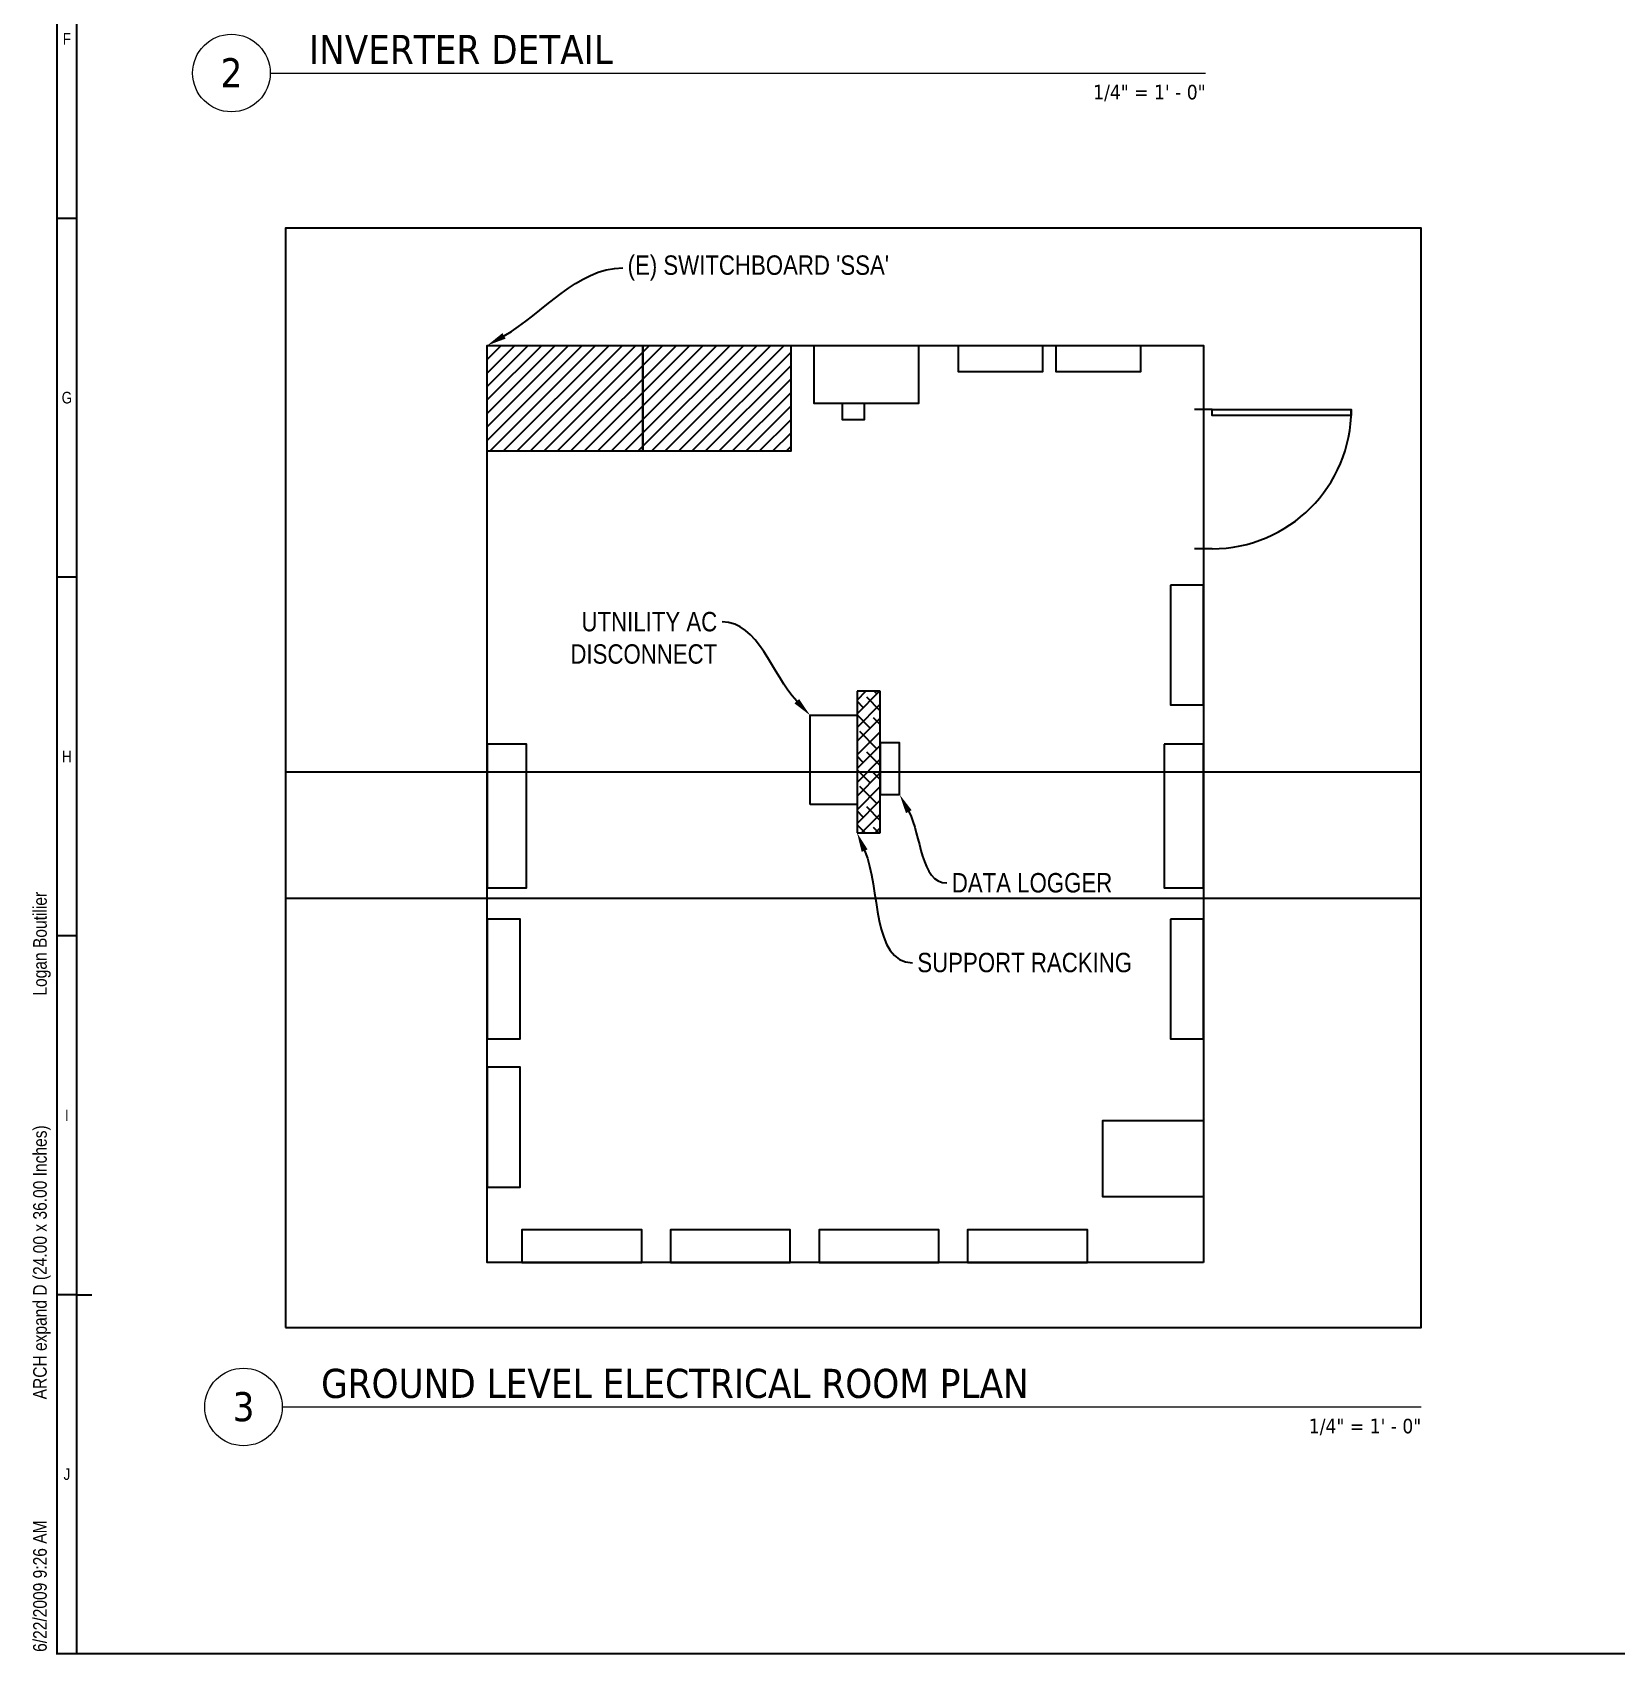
# Model space of a CAD drawing. Extents: x 1.3 to 36.8, y 1.2 to 24.4.
# Drawn here: x 1.36 to 11.57, y 1.16 to 11.61 of the extents above; entities that cross this region are included whole.
import ezdxf
from ezdxf import colors
from ezdxf.entities.mleader import LeaderData, LeaderLine
from ezdxf.enums import TextEntityAlignment as Align
from ezdxf.math import Vec2, Vec3

# ---------------------------------------------------------------- set-up
doc = ezdxf.new("R2010")
doc.units = 0
doc.header["$LTSCALE"] = 96
doc.header["$MEASUREMENT"] = 0
for name, pattern in [('CENTER', [2, 1.25, -0.25, 0.25, -0.25]), ('DASHED', [0.75, 0.5, -0.25]), ('DOT', [0.25, 0, -0.25]), ('PHANTOM2', [1.25, 0.625, -0.125, 0.125, -0.125, 0.125, -0.125])]:
    doc.linetypes.add(name, pattern=pattern)
for name, color, linetype in [('A-GRID', 8, 'CENTER'), ('AN - Text', 7, 'Continuous'), ('BORDER', 7, 'Continuous'), ('E - Equipment New', 7, 'Continuous'), ('OBJECT1', 1, 'Continuous')]:
    doc.layers.add(name, color=color, linetype=linetype)
doc.layers.add('Annotations', color=250, linetype='Continuous', lineweight=9)
doc.layers.add('NO PLOT - GRID', color=255, linetype='DOT', plot=False)
doc.layers.add('Non Printing', color=253, linetype='Continuous', plot=False)
doc.styles.add('Borrego 16TH', font='ARIALN.TTF', dxfattribs={"height": 0.0875})
doc.styles.add('Borrego 8th NO-ANNO', font='ARIALN.TTF')
doc.styles.add('Tahoma', font='TAHOMA.TTF')

# ---------------------------------------------------------------- blocks, each defined once
blk = doc.blocks.new('*U93')
for p, q in [((0, 0), (0, -5)), ((40, 0), (40, -5))]:
    blk.add_line(p, q)
blk.add_lwpolyline([(0, 0), (0, 40), (1.75, 40), (1.75, 0)], close=True)
blk.add_arc((0, 0), 40, 0, 90)
blk = doc.blocks.new('*U95')
blk.add_line((0.842, -0.513), (6.872, -0.513))
blk.add_circle((0.592, -0.513), 0.25)
at = {"style": 'Tahoma', "flags": 8}
blk.add_attdef('VIEWNAME', text='', height=0.188, dxfattribs=at).set_placement((1.092, -0.511), align=Align.BOTTOM_LEFT)
blk.add_attdef('#', text='', height=0.188, dxfattribs=at).set_placement((0.592, -0.511), align=Align.MIDDLE_CENTER)
blk.add_attdef('VPSCALE', text='', height=0.0938, dxfattribs=at).set_placement((6.872, -0.589), align=Align.TOP_RIGHT)
blk = doc.blocks.new('Border 24 x 36')
at = {"layer": 'BORDER'}
for p, q in [((0.5, 23.5), (0.5, 0.375)), ((0.5, 9.625), (0.375, 9.625)), ((0.5, 7.312), (0.375, 7.312)), ((0.5, 5), (0.375, 5)), ((0.5, 2.688), (0.375, 2.688))]:
    blk.add_line(p, q, dxfattribs=at)
at = {"layer": 'BORDER', "const_width": 0.0125}
blk.add_lwpolyline([(0.375, 0.375), (35.625, 0.375), (35.625, 23.625), (0.375, 23.625)], close=True, dxfattribs=at)
at = {"layer": 'BORDER', "char_height": 0.075, "width": 0.18967, "attachment_point": 5, "style": 'Borrego 16TH'}
for s, insert in [('F', (0.438, 10.781)), ('G', (0.438, 8.469)), ('H', (0.438, 6.156)), ('I', (0.438, 3.844)), ('J', (0.438, 1.531))]:
    blk.add_mtext(s, dxfattribs=dict(at, insert=insert))
blk = doc.blocks.new('*U101')
blk.add_line((0.842, -0.513), (8.184, -0.513))
blk.add_circle((0.592, -0.513), 0.25)
at = {"style": 'Tahoma', "flags": 8}
blk.add_attdef('VIEWNAME', text='', height=0.188, dxfattribs=at).set_placement((1.092, -0.511), align=Align.BOTTOM_LEFT)
blk.add_attdef('#', text='', height=0.188, dxfattribs=at).set_placement((0.592, -0.511), align=Align.MIDDLE_CENTER)
blk.add_attdef('VPSCALE', text='', height=0.0938, dxfattribs=at).set_placement((8.184, -0.589), align=Align.TOP_RIGHT)

msp = doc.modelspace()

# ---------------------------------------------------------------- hatches: boundary and pattern name
at = {"ltscale": 0.5}
h = msp.add_hatch(dxfattribs=at)
h.set_pattern_fill('ANSI38', color=256, scale=24, style=0)
h.set_pattern_definition([(45, (-7978.773625, -2955.473973), (-0.0441941737, 0.0441941737), []), (135, (-7978.773625, -2955.473973), (-0.13258252106, 0.0441941737), [0.1562499995, -0.0937499997])])
h.paths.add_polyline_path([(6.6756, 6.45186), (6.82517, 6.45186), (6.82517, 7.36496), (6.6756, 7.36496)])
at = {"layer": 'E - Equipment New'}
h = msp.add_hatch(dxfattribs=at)
h.set_pattern_fill('ANSI31', color=256, scale=23.573776, angle=180, style=0)
h.set_pattern_definition([(225, (336678.06248, 63714.47246), (0.043409315238, -0.043409315238), [])])
h.paths.add_polyline_path([(5.29425, 9.5927), (6.24825, 9.5927), (6.24825, 8.91088), (5.29425, 8.91088)])
h.paths.add_polyline_path([(4.29177, 9.5927), (5.29425, 9.5927), (5.29425, 8.91088), (4.29177, 8.91088)])

# ---------------------------------------------------------------- linework, layer by layer
at = {"linetype": 'PHANTOM2'}
msp.add_lwpolyline([(6.6756, 6.45186), (6.82517, 6.45186), (6.82517, 7.36496), (6.6756, 7.36496)], close=True, dxfattribs=at)
msp.add_lwpolyline([(6.82517, 6.69849), (6.95017, 6.69849), (6.95017, 7.03182), (6.82517, 7.03182)], close=True)
at = {"layer": 'A-GRID'}
for p, q in [((10.31238, 6.84267), (2.99161, 6.84267)), ((2.99161, 6.03017), (10.31238, 6.03017))]:
    msp.add_line(p, q, dxfattribs=at)
at = {"layer": 'E - Equipment New'}
for points in [[(8.90812, 3.68203), (4.29177, 3.68203), (4.29177, 9.5927), (8.90812, 9.5927)], [(4.29177, 9.5927), (5.29425, 9.5927), (5.29425, 8.91088), (4.29177, 8.91088)], [(5.29425, 9.5927), (6.24825, 9.5927), (6.24825, 8.91088), (5.29425, 8.91088)], [(6.39986, 9.5927), (7.07231, 9.5927), (7.07231, 9.21805), (6.39986, 9.21805)], [(7.32911, 9.5927), (7.87161, 9.5927), (7.87161, 9.42319), (7.32911, 9.42319)], [(7.9603, 9.5927), (8.5028, 9.5927), (8.5028, 9.42319), (7.9603, 9.42319)], [(6.72371, 9.21805), (6.57983, 9.21805), (6.57983, 9.11656), (6.72371, 9.11656)], [(8.69678, 8.04769), (8.69678, 7.27572), (8.90812, 7.27572), (8.90812, 8.04769)], [(4.29177, 7.0238), (4.29177, 6.09744), (4.54538, 6.09744), (4.54538, 7.0238)], [(8.65451, 7.0238), (8.65451, 6.09744), (8.90812, 6.09744), (8.90812, 7.0238)], [(4.29177, 5.89555), (4.29177, 5.12357), (4.50311, 5.12357), (4.50311, 5.89555)], [(8.69678, 5.89555), (8.69678, 5.12357), (8.90812, 5.12357), (8.90812, 5.89555)], [(4.29177, 4.94111), (4.29177, 4.16914), (4.50311, 4.16914), (4.50311, 4.94111)], [(8.90812, 4.10688), (8.2594, 4.10688), (8.2594, 4.59705), (8.90812, 4.59705)], [(4.51557, 3.68203), (5.28754, 3.68203), (5.28754, 3.89338), (4.51557, 3.89338)], [(5.47319, 3.68203), (6.24516, 3.68203), (6.24516, 3.89338), (5.47319, 3.89338)], [(6.4308, 3.68203), (7.20277, 3.68203), (7.20277, 3.89338), (6.4308, 3.89338)], [(7.38842, 3.68203), (8.16039, 3.68203), (8.16039, 3.89338), (7.38842, 3.89338)]]:
    msp.add_lwpolyline(points, close=True, dxfattribs=at)
at = {"layer": 'NO PLOT - GRID'}
for p, q in [((8.36892, 24.28712), (8.36892, 1.26212)), ((1.64392, 3.47462), (35.16892, 3.47462))]:
    msp.add_line(p, q, dxfattribs=at)
at = {"layer": 'Non Printing', "linetype": 'Continuous'}
msp.add_lwpolyline([(2.99161, 3.26451), (10.31238, 3.26451), (10.31238, 10.34937), (2.99161, 10.34937)], close=True, dxfattribs=at)
at = {"layer": 'OBJECT1', "color": 1}
msp.add_lwpolyline([(6.3729, 6.63364), (6.3729, 7.20921), (6.6756, 7.20921), (6.6756, 6.63364)], close=True, dxfattribs=at)

# ---------------------------------------------------------------- block references
msp.add_blockref('Border 24 x 36', (1.14392, 0.78712))
at = {"layer": 'Annotations', "linetype": 'DASHED'}
ref = msp.add_blockref('*U95', (2.05077, 11.86156), dxfattribs=at)
ref.add_attrib('VPSCALE', '1/4" = 1\' - 0"', dxfattribs={"layer": '0', "height": 0.0938, "style": 'Tahoma'}).set_placement((8.92253, 11.27256), align=Align.TOP_RIGHT)
ref.add_attrib('VIEWNAME', 'INVERTER DETAIL', dxfattribs={"layer": '0', "height": 0.1875, "style": 'Tahoma'}).set_placement((3.14297, 11.35066), align=Align.BOTTOM_LEFT)
ref.add_attrib('#', '2', dxfattribs={"layer": '0', "height": 0.1875, "style": 'Tahoma'}).set_placement((2.64297, 11.35066), align=Align.MIDDLE_CENTER)
ref = msp.add_blockref('*U101', (2.12853, 3.26451), dxfattribs=at)
ref.add_attrib('VPSCALE', '1/4" = 1\' - 0"', dxfattribs={"layer": '0', "height": 0.0938, "style": 'Tahoma'}).set_placement((10.31238, 2.67551), align=Align.TOP_RIGHT)
ref.add_attrib('VIEWNAME', 'GROUND LEVEL ELECTRICAL ROOM PLAN', dxfattribs={"layer": '0', "height": 0.1875, "style": 'Tahoma'}).set_placement((3.22073, 2.75361), align=Align.BOTTOM_LEFT)
ref.add_attrib('#', '3', dxfattribs={"layer": '0', "height": 0.1875, "style": 'Tahoma'}).set_placement((2.72073, 2.75361), align=Align.MIDDLE_CENTER)
at = {"layer": 'E - Equipment New', "xscale": 0.02244088330210303, "yscale": 0.02244088330210303, "zscale": 0.0224408833021017, "rotation": 270}
msp.add_blockref('*U93', (8.96422, 9.18043), dxfattribs=at)

# ---------------------------------------------------------------- texts
at = {"insert": (1.36462, 1.17307), "char_height": 0.0875, "width": 6.1537487, "attachment_point": 1, "rotation": 90, "style": 'Borrego 16TH'}
msp.add_mtext('6/22/2009 9:26 AM                            ARCH expand D (24.00 x 36.00 Inches)                              Logan Boutilier', dxfattribs=at)

# ---------------------------------------------------------------- leaders
at = {"layer": 'AN - Text'}
ml = msp.add_multileader_mtext('Standard', dxfattribs=at)
ml.set_content("(E) SWITCHBOARD 'SSA'", color=256, style='Borrego 8th NO-ANNO')
ml.set_leader_properties()
ml.build(insert=Vec2(0, 0))
ml.multileader.update_dxf_attribs({"leader_type": 2, "dogleg_length": 0.36, "arrow_head_size": 0.125})
ctx = ml.context
ctx.base_point, ctx.char_height, ctx.arrow_head_size, ctx.landing_gap_size, ctx.plane_origin = Vec3(5.16548, 10.09227), 0.125, 0.125, 0.03125, Vec3(4.29177, 9.5927)
notes = []
notes.append((ctx, [(0, (1, 1, 0), (4.80548, 10.09227), (1, 0), 0.36, [(0, [(4.29177, 9.5927)], 0, [])])]))
ctx.mtext.insert, ctx.mtext.flow_direction = Vec3(5.19673, 10.17315), 5
ml = msp.add_multileader_mtext('Standard', dxfattribs=at)
ml.set_content('UTNILITY AC\\PDISCONNECT', color=256, style='Borrego 8th NO-ANNO')
ml.set_leader_properties()
ml.build(insert=Vec2(0, 0))
ml.multileader.update_dxf_attribs({"leader_type": 2, "dogleg_length": 0.36, "arrow_head_size": 0.125})
ctx = ml.context
ctx.base_point, ctx.char_height, ctx.arrow_head_size, ctx.landing_gap_size, ctx.plane_origin = Vec3(4.80996, 7.81178), 0.125, 0.125, 0.03125, Vec3(6.3729, 7.20921)
ctx.text_align_type = 2
notes.append((ctx, [(0, (1, 1, 0), (6.16552, 7.81178), (-1, 0), 0.36, [(0, [(6.3729, 7.20921)], 0, [])])]))
ctx.mtext.insert, ctx.mtext.alignment, ctx.mtext.flow_direction = Vec3(5.77427, 7.87535), 3, 5
ml = msp.add_multileader_mtext('Standard', dxfattribs=at)
ml.set_content('DATA LOGGER', color=256, style='Borrego 8th NO-ANNO')
ml.set_leader_properties()
ml.build(insert=Vec2(0, 0))
ml.multileader.update_dxf_attribs({"leader_type": 2, "dogleg_length": 0.36, "arrow_head_size": 0.125})
ctx = ml.context
ctx.base_point, ctx.char_height, ctx.arrow_head_size, ctx.landing_gap_size, ctx.plane_origin = Vec3(7.25536, 6.12905), 0.125, 0.125, 0.03125, Vec3(6.95017, 6.69849)
notes.append((ctx, [(0, (1, 1, 0), (6.89536, 6.12905), (1, 0), 0.36, [(0, [(6.95017, 6.69849)], 0, [])])]))
ctx.mtext.insert, ctx.mtext.flow_direction = Vec3(7.28661, 6.19262), 5
ml = msp.add_multileader_mtext('Standard', dxfattribs=at)
ml.set_content('SUPPORT RACKING', color=256, style='Borrego 8th NO-ANNO')
ml.set_leader_properties()
ml.build(insert=Vec2(0, 0))
ml.multileader.update_dxf_attribs({"leader_type": 2, "dogleg_length": 0.36, "arrow_head_size": 0.125})
ctx = ml.context
ctx.base_point, ctx.char_height, ctx.arrow_head_size, ctx.landing_gap_size, ctx.plane_origin = Vec3(7.03321, 5.61489), 0.125, 0.125, 0.03125, Vec3(6.6756, 6.45186)
notes.append((ctx, [(0, (1, 1, 0), (6.67321, 5.61489), (1, 0), 0.36, [(0, [(6.6756, 6.45186)], 0, [])])]))
ctx.mtext.insert, ctx.mtext.flow_direction = Vec3(7.06446, 5.67845), 5
for ctx, leaders in notes:
    for number, flags, end, landing, length, lines in leaders:
        leader = LeaderData()
        leader.index, (leader.has_last_leader_line, leader.has_dogleg_vector, leader.attachment_direction) = number, flags
        leader.last_leader_point, leader.dogleg_vector, leader.dogleg_length = Vec3(end), Vec3(landing), length
        for number, points, colour, breaks in lines:
            line = LeaderLine()
            line.index, line.vertices, line.color, line.breaks = number, Vec3.list(points), colors.encode_raw_color(colour), breaks
            leader.lines.append(line)
        ctx.leaders.append(leader)

doc.saveas('drawing.dxf')
